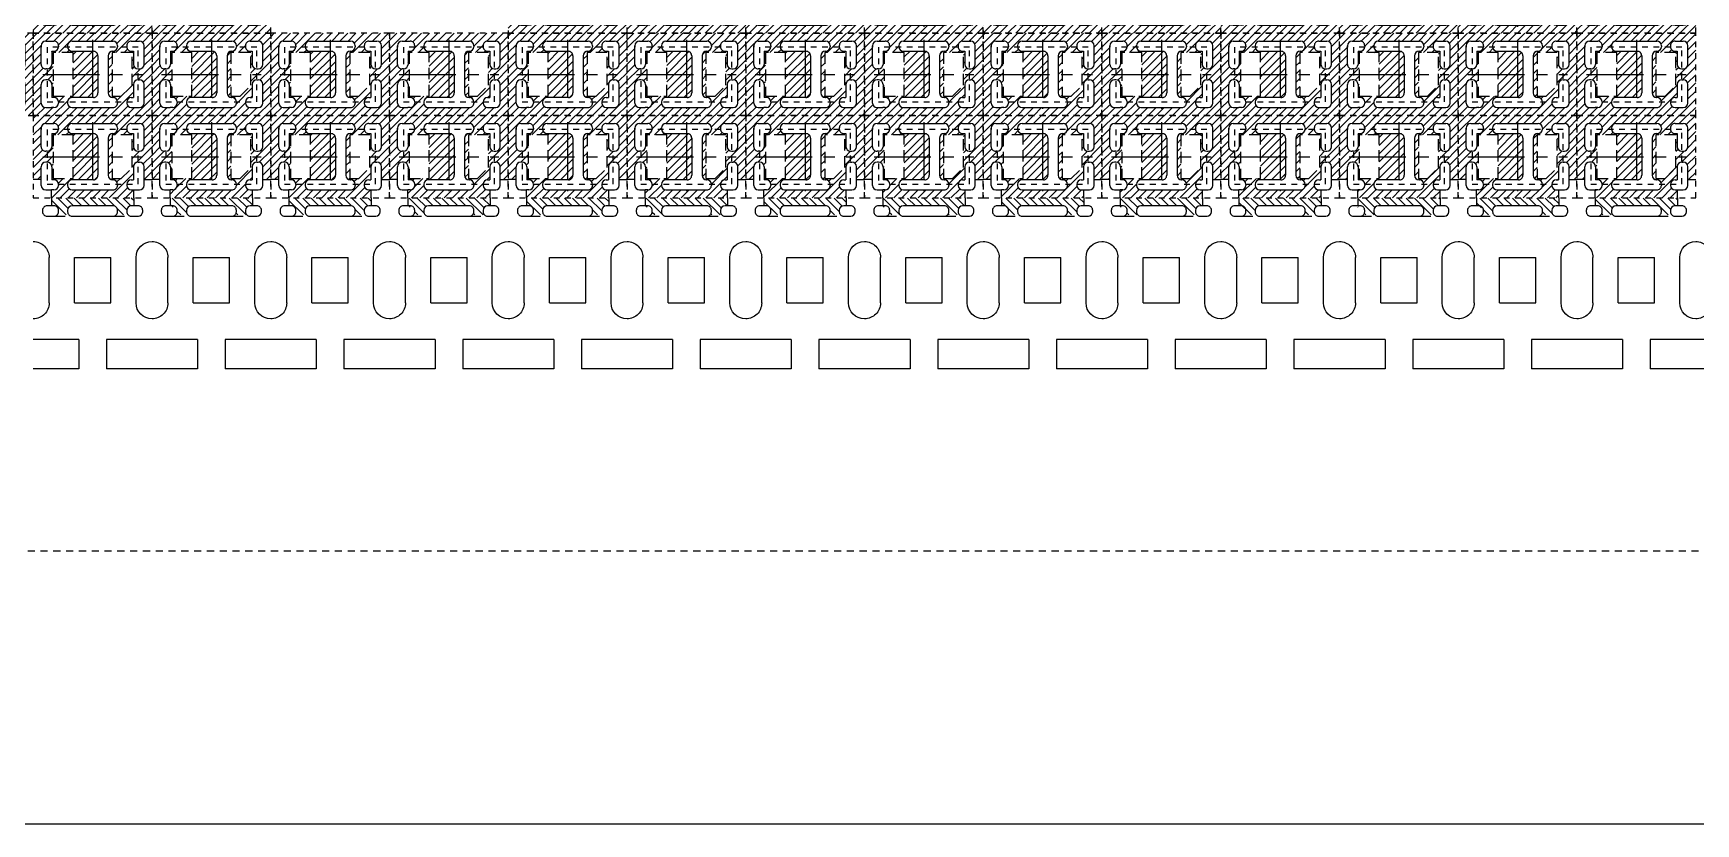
# Model space of a CAD drawing. Extents: x -1061 to -782, y -21 to 162.
# Drawn here: x -1039.32 to -1010.1, y 21.26 to 35.17 of the extents above; entities that cross this region are included whole.
import ezdxf

# ---------------------------------------------------------------- set-up
doc = ezdxf.new("R2010")
doc.units = 0
doc.header["$LTSCALE"] = 0.5
for name, pattern in [('CENTER', [2, 1.25, -0.25, 0.25, -0.25]), ('HIDDEN', [0.375, 0.25, -0.125]), ('HIDDEN2', [0.1875, 0.125, -0.0625])]:
    doc.linetypes.add(name, pattern=pattern)
for name, color, linetype in [('B', 5, 'Continuous'), ('C', 1, 'CENTER'), ('H', 4, 'HIDDEN'), ('hatch', 7, 'CENTER'), ('HATCH O-L', 7, 'HIDDEN2'), ('HITACHI', 40, 'HIDDEN'), ('PACKAGE OL', 51, 'HIDDEN2'), ('圖', 7, 'Continuous')]:
    doc.layers.add(name, color=color, linetype=linetype)

# ---------------------------------------------------------------- blocks, each defined once
blk = doc.blocks.new('DFN1006-2L HOR BAR')
at = {"layer": 'hatch'}
h = blk.add_hatch(dxfattribs=at)
h.set_pattern_fill('ANSI31', color=256, scale=0.02)
h.set_pattern_definition([(44.99999999999999, (24.79119999999995, 6.368386978107423), (-0.0449012806053458, 0.0449012806053458), [])])
edge = h.paths.add_edge_path()
edge.add_line((1.041692857857157, -0.2916175149114224), (0.9131071421427635, -0.2916175149114224))
edge.add_arc((0.8774000000002217, -0.3266175149115043), 0.0499999999998671, -8.62692610943202, 44.427004001011085, ccw=False)
edge.add_arc((0.8774000000500166, -0.3416175148531693), 0.0500000000581802, -90.00000005732119, 8.626926930213813, ccw=False)
edge.add_line((0.8773999999999944, -0.3916175149113314), (0.4274000000000627, -0.3916175149113314))
edge.add_arc((0.4274000000000627, -0.3416175149113769), 0.0499999999999437, 171.3730729462057, 270, ccw=False)
edge.add_arc((0.4274000000753233, -0.3266175147849708), 0.0499999999651701, 135.5729961629981, 188.6269262161415, ccw=False)
edge.add_line((0.3916928578574072, -0.2916175149114224), (0.2631071421427862, -0.2916175149114224))
edge.add_arc((0.2274000000001308, -0.3266175149113906), 0.0499999999999451, -90, 44.42700400082691, ccw=False)
edge.add_line((0.2274000000001308, -0.3766175149113451), (0.2000000000000739, -0.3766175149113451))
edge.add_line((0.2000000000000739, -0.3766175149113451), (0.2000000000000739, -0.4766175149114816))
edge.add_line((0.2000000000000739, -0.4766175149114816), (1.104800000000096, -0.4766175149112542))
edge.add_line((1.104800000000096, -0.4766175149112542), (1.104800000000096, -0.3916175149114451))
edge.add_line((1.104800000000096, -0.3916175149114451), (1.077399999999585, -0.3916175149116725))
edge.add_arc((1.077399999941604, -0.3416175148751108), 0.0500000000365385, 171.3730731050193, 270.0000000664405, ccw=False)
edge.add_arc((1.077399999999812, -0.3266175149113906), 0.0499999999999431, 135.5729959991731, 188.6269261739909, ccw=False)
at = {"layer": 'B'}
for p, q in [((0.4999999999994316, 1.400582485086033), (5.68e-14, 1.400582485086033)), ((0.4999999999994316, 1.076582485088579), (0.4999999999994316, 1.400582485086033)), ((1.304800000000113, 1.400582485086033), (0.8047999999994317, 1.400582485086033)), ((0.8047999999994317, 1.076582485088579), (0.8047999999994317, 1.400582485085919)), ((0.4999999999994316, 1.076582485088579), (5.68e-14, 1.076582485088579)), ((1.304800000000113, 1.076582485088579), (0.8047999999994317, 1.076582485088579)), ((0.1750000000000682, 0.6757824850884618), (0.1750000000000682, 0.1757824850884617)), ((0.4523999999994431, 0.6757824850884618), (0.8523999999994202, 0.6757824850884618)), ((0.4523999999994431, 0.6757824850884618), (0.4523999999994431, 0.1757824850886891)), ((0.8523999999994202, 0.6757824850884618), (0.8523999999994202, 0.1757824850886891)), ((1.129800000000045, 0.6757824850884618), (1.129800000000045, 0.1757824850884617)), ((0.4523999999994431, 0.1757824850886891), (0.8523999999994202, 0.1757824850886891)), ((0.1000000000000227, -0.3266175149112769), (0.1000000000000227, -0.3266175149112769)), ((0.2774000000000569, -0.3266175149112769), (0.2774000000000569, -0.3266175149112769)), ((0.3774000000000797, -0.3266175149112769), (0.3774000000000797, -0.3266175149112769)), ((1.0274, -0.3266175149112769), (1.0274, -0.3266175149112769))]:
    blk.add_line(p, q, dxfattribs=at)
for points in [[(0.1523999999997159, -0.2766175149113224), (0.2274000000001024, -0.2766175149113224, -0.4142135623731575), (0.2774000000000569, -0.3266175149112769), (0.2774000000000854, -0.3416175149113769, -0.4142135623731575), (0.2274000000001024, -0.3916175149113314), (0.152399999999659, -0.3916175149113314, -0.4142135623731575), (0.1023999999996477, -0.3416175149113769), (0.1023999999996761, -0.3266175149112769, -0.4142135623736361)], [(0.8774000000000796, -0.2766175149115497, -0.4142135623730743), (0.9274000000000341, -0.3266175149112769), (0.9274000000000626, -0.3266175149115043), (0.9274000000000341, -0.3416175149113769, -0.4142135623732823), (0.8774000000000228, -0.3916175149113314), (0.4274000000000342, -0.3916175149113314, -0.4142135623730535), (0.3774000000000868, -0.3416175149113769), (0.3774000000001081, -0.3266175149112769, -0.4142135623733032), (0.4274000000000911, -0.2766175149113224)]]:
    blk.add_lwpolyline(points, format="xyb", close=True, dxfattribs=at)
blk.add_lwpolyline([(1.15239999999958, -0.276617514911436, -0.4142135623728828), (1.202399999999585, -0.3266175149115043), (1.202399999999556, -0.3416175149116043, -0.4142135623734697), (1.152399999999545, -0.3916175149115588), (1.077400000000011, -0.3916175149113314, -0.4142135623730951), (1.027400000000085, -0.3416175149113769), (1.027400000000042, -0.3266175149112769, -0.4142135623731784), (1.077400000000011, -0.2766175149113224), (1.154800000000136, -0.2766175149113224)], format="xyb", dxfattribs=at)
for centre, start, end in [((0, 0.6757824850884618), 0, 90.00000000000487), ((1.304800000000113, 0.6757824850884618), 90, 180), ((0, 0.1757824850884617), 269.9999999999951, 0), ((1.304800000000113, 0.1757824850884617), 180, 270)]:
    blk.add_arc(centre, 0.175, start, end, dxfattribs=at)
at = {"layer": 'H'}
for p, q in [((0.2274000000001024, -0.2766175149113224), (0.4274000000000911, -0.2766175149113224)), ((0.8774000000001365, -0.2766175149113224), (1.077400000000011, -0.2766175149113224)), ((1.204800000000091, -0.3266175149115043), (1.204800000000091, -0.3266175149112769)), ((0.2000000000000455, -0.4790175149113339), (0.2000000000000455, -0.3916175149113314)), ((1.104800000000068, -0.4790175149113339), (1.104800000000071, -0.3916175149114451))]:
    blk.add_line(p, q, dxfattribs=at)
blk = doc.blocks.new('DFN1006-2L PACKAGE')
at = {"layer": 'hatch'}
h = blk.add_hatch(dxfattribs=at)
h.set_pattern_fill('ANSI31', color=256, scale=0.02)
h.set_pattern_definition([(45, (528.533487487039, -41.65396087565625), (-0.0449012806053458, 0.0449012806053458), [])])
h.paths.add_polyline_path([(1.204800000000091, 0.1015926348239873), (-0.0999999999999268, 0.1015926348239873), (-0.0999999999999233, -0.8032073651760356), (1.204800000000091, -0.8032073651761493)])
h.paths.add_polyline_path([(0.0374000000000336, -0.4108073651759696), (0.0533999999998969, -0.4108073651759696, -0.4142135623731964), (0.1033999999998763, -0.4608073651759242), (0.1033999999998478, -0.6048073651760433), (0.1274000000001223, -0.6048073651759296, -0.4142135623730006), (0.1774000000001017, -0.6548073651758842), (0.1774000000000804, -0.6658073651761925, -0.4142135623712178), (0.1274000000003106, -0.7158073651760333), (0.0999999999999801, -0.715807365176147), (0.0374000000000194, -0.7158073651760333, -0.4142135623731054), (-0.01259999999996, -0.6658073651760787), (-0.0125999999999458, -0.4608073651759242, -0.4142135623730799)], flags=16)
h.paths.add_polyline_path([(-0.0126000000000026, -0.2408073651761242), (-0.0126000000001518, -0.0358073651760833, -0.4142135623727101), (0.0373999999997636, 0.0141926348238712), (0.127399999999863, 0.0141926348239849, -0.4142135623734649), (0.1773999999999027, -0.0358073651759696), (0.1774000000000306, -0.0468073651761643, -0.4142135623731899), (0.1274000000000548, -0.0968073651761188), (0.1034000000000148, -0.0968073651761188), (0.1033999999998549, -0.2408073651761242, -0.4142135623730013), (0.0533999999998791, -0.2908073651760787), (0.0373999999999732, -0.2908073651760787, -0.4142135623731153)], flags=16)
h.paths.add_polyline_path([(0.1173999999999786, -0.1108073651760151), (0.3374000000000201, -0.1108073651761288), (0.3374000000000166, -0.5908073651760333), (0.1173999999999715, -0.5908073651760333)], flags=16)
h.paths.add_polyline_path([(0.3274000000000683, -0.6048073651758159), (0.5613999999999812, -0.6048073651762707, 0.4142135623736612), (0.6114000000000566, -0.5548073651763162), (0.6114000000000602, -0.1468073651759596, 0.4142135623730975), (0.5614000000000843, -0.0968073651760051), (0.3273999999999937, -0.0968073651761188, -0.4142135623730006), (0.2774000000000178, -0.0468073651761643), (0.2773999999998828, -0.0358073651766517, -0.4142135623765955), (0.3273999999998622, 0.0141926348238712), (0.7773999999998864, 0.0141926348238712, -0.4142135623730951), (0.8273999999998657, -0.0358073651760833), (0.8273999999998657, -0.0468073651759369, -0.4142135623731897), (0.7773999999998864, -0.0968073651758914), (0.7743999999978968, -0.0968073651760051, 0.4142135623619937), (0.7243999999998146, -0.1468073651759596), (0.724399999999978, -0.5548073651762025, 0.4232986853145624), (0.7759006745447401, -0.6048298500004421, -0.4230252556558994), (0.8274000000000576, -0.6548073651765663), (0.8274000000000576, -0.6658073651760787, -0.4142135623729998), (0.7774000000001032, -0.7158073651760333), (0.3274000000000363, -0.7158073651760333, -0.414213562373169), (0.2774000000000392, -0.6658073651760787), (0.2774000000000676, -0.6548073651757705, -0.414213562373143)], flags=16)
h.paths.add_polyline_path([(0.7673999999998494, -0.1108073651761288), (0.9873999999998659, -0.1108073651761288), (0.9873999999998659, -0.4705567370314157), (0.86739999999984, -0.5905567370314202), (0.7673999999998494, -0.5905567370313066)], flags=16)
h.paths.add_polyline_path([(0.9774000000007134, -0.6048073651762707), (1.001399999999936, -0.6048073651766117), (1.001399999999879, -0.4608073651759242, -0.4142135623730951), (1.051399999999858, -0.4108073651759696), (1.067400000000056, -0.4108073651759696, -0.4142135623730951), (1.117400000000035, -0.4608073651759242), (1.117400000000035, -0.6658073651760787, -0.4142135623731004), (1.067400000000056, -0.7158073651760333), (1.004800000000045, -0.715807365176147), (0.9773999999999958, -0.7158073651760333, -0.4142135623730951), (0.9274000000000164, -0.6658073651760787), (0.9274000000000235, -0.6548073651762252, -0.4142135623771627)], flags=16)
h.paths.add_polyline_path([(0.9273999999998316, -0.0468073651760506), (0.9273999999998316, -0.0358073651760833, -0.4142135623733708), (0.9773999999998679, 0.0141926348238712), (1.067399999999913, 0.0141926348237576, -0.4142135623731051), (1.117399999999893, -0.035807365176197), (1.117400000000042, -0.2408073651760105, -0.4142135623753842), (1.067399999999707, -0.2908073651760787), (1.051399999999652, -0.2908073651760787, -0.4142135623709199), (1.001400000000028, -0.2408073651761242), (1.001399999999939, -0.0968073651761188), (0.977399999999566, -0.0968073651760051, -0.4142135623716142)], flags=16)
at = {"layer": 'B'}
for p, q in [((0.0373999999998134, 0.0141926348238712), (0.1273999999998736, 0.0141926348239849)), ((0.3273999999998836, 0.0141926348238712), (0.7773999999998651, 0.0141926348238712)), ((0.9773999999998964, 0.0141926348239849), (1.067399999999956, 0.0141926348238712)), ((-0.0126000000000062, -0.2408073651761242), (-0.012599999999992, -0.0358073651760833)), ((-0.0126000000002407, -0.0358073651768791), (-0.012599999999992, -0.0499999999999545)), ((0.1034000000000148, -0.0968073651761188), (0.1033999999999686, -0.2408073651761242)), ((0.1034000000000184, -0.0968073651761188), (0.1274000000000406, -0.0968073651761188)), ((0.1773999999999063, -0.0358073651759696), (0.1773999999999063, -0.0468073651761643)), ((0.2773999999998864, -0.0358073651760833), (0.27739999999989, -0.0468073651761643)), ((0.3274000000000292, -0.0968073651760051), (0.5614000000000487, -0.0968073651760051)), ((0.6114000000000602, -0.1468073651759596), (0.6114000000000566, -0.5548073651763162)), ((0.724399999999978, -0.1468073651759596), (0.7243999999999744, -0.5548073651762025)), ((0.7743999999998153, -0.0968073651760051), (0.7773999999998651, -0.0968073651760051)), ((0.8273999999998694, -0.0358073651760833), (0.8273999999998694, -0.0468073651759369)), ((0.9273999999998352, -0.0358073651760833), (0.9273999999998387, -0.0468073651760506)), ((0.9773999999998324, -0.0968073651760051), (1.001399999999939, -0.0968073651761188)), ((1.001399999999939, -0.0968073651761188), (1.001399999999986, -0.2408073651761242)), ((1.117400000000039, -0.2408073651761242), (1.117400000000046, -0.035807365176197)), ((0.0533999999998542, -0.2908073651760787), (0.0374000000001047, -0.2908073651760787)), ((0.05240000000002, -0.2908073651760787), (0.0524000000000058, -0.2908073651760787)), ((1.051400000000029, -0.290807365175965), (1.067400000000148, -0.2908073651760787)), ((1.052400000000019, -0.2908073651760787), (1.052400000000034, -0.2908073651760787)), ((-0.0125999999999564, -0.6658073651760787), (-0.0125999999999493, -0.4608073651759242)), ((0.0533999999998756, -0.4108073651759696), (0.037400000000055, -0.4108073651759696)), ((0.05240000000002, -0.4108073651759696), (0.0524000000001195, -0.4108073651759696)), ((0.1033999999998976, -0.4608073651759242), (0.1033999999998478, -0.6048206855994068)), ((1.001399999999936, -0.4608073651759242), (1.001399999999936, -0.6048073651766117)), ((1.05139999999988, -0.4108073651759696), (1.067400000000034, -0.4108073651759696)), ((1.052400000000019, -0.4108073651759696), (1.05239999999992, -0.4108073651759696)), ((1.117400000000039, -0.6658073651760787), (1.117400000000039, -0.4608073651759242)), ((0.0374000000000407, -0.715807365176147), (0.0999999999999801, -0.715807365176147)), ((0.1274000000001507, -0.7158073651760333), (0.0999999999999801, -0.715807365176147)), ((0.1274000000001259, -0.6048073651760433), (0.1033999999998478, -0.6048073651760433)), ((0.1774000000000733, -0.6548073651758842), (0.1774000000000768, -0.6658073651760787)), ((0.2774000000000427, -0.6548073651757705), (0.2774000000000427, -0.6658073651760787)), ((0.5614000000000346, -0.6048073651762707), (0.3274000000000932, -0.604807365176157)), ((0.3274000000000399, -0.715807365176147), (0.7774000000000499, -0.715807365176147)), ((0.7743999999999573, -0.604807365176157), (0.7774000000001138, -0.6048073651766117)), ((0.8274000000000576, -0.6548073651765663), (0.827400000000054, -0.6658073651760787)), ((0.9274000000000199, -0.6548073651762252), (0.9274000000000199, -0.6658073651760787)), ((0.9774000000000455, -0.6048073651762707), (1.001399999999936, -0.6048073651766117)), ((0.9774000000000171, -0.715807365176147), (1.004800000000045, -0.715807365176147)), ((1.004800000000045, -0.715807365176147), (1.067400000000034, -0.715807365176147))]:
    blk.add_line(p, q, dxfattribs=at)
for centre, radius, start, end in [((0.0373999999998489, -0.0358073651760833), 0.05, 90.00000000003662, 180), ((0.127399999999902, -0.0358073651759696), 0.05, 0, 90.00000000003662), ((0.3273999999998836, -0.0358073651760833), 0.05, 90, 180), ((0.7773999999998651, -0.0358073651760833), 0.05, 0, 90), ((0.9773999999998324, -0.0358073651760833), 0.05, 89.99999999992671, 180.000000000013), ((1.067399999999892, -0.035807365176197), 0.05, 0, 89.99999999992671), ((0.1274000000000299, -0.0468073651761643), 0.05, 270.0000000000236, 0), ((0.3274000000000186, -0.0468073651761643), 0.05, 180, 269.9999999999764), ((0.5614000000000594, -0.1468073651759596), 0.05, 0, 90.00000000001282), ((0.7743999999998153, -0.1468073651759596), 0.05, 90, 180), ((0.7773999999998651, -0.0468073651759369), 0.05, 270, 0), ((0.9773999999998324, -0.0468073651760506), 0.05, 179.999999999987, 270.0000000000733), ((0.0373999999999981, -0.2408073651761242), 0.05, 180, 270.0000000001241), ((0.0533999999998542, -0.2408073651761242), 0.05, 270, 0), ((1.051400000000029, -0.2408073651761242), 0.05, 180, 270), ((1.067400000000041, -0.2408073651761242), 0.05, 270.0000000001241, 0), ((0.037400000000055, -0.4608073651759242), 0.05, 90, 180), ((0.0533999999998756, -0.4608073651759242), 0.05, 0, 89.99999999986973), ((1.05139999999988, -0.4608073651759242), 0.05, 90.00000000013027, 180), ((1.067400000000034, -0.4608073651759242), 0.05, 0, 90), ((0.0374000000000407, -0.6658073651760787), 0.05, 180, 270), ((0.127400000000101, -0.6548073651758842), 0.05, 0, 90), ((0.1274000000000797, -0.6658073651760787), 0.05, 270.0000000000843, 0), ((0.3274000000000683, -0.6548073651757705), 0.05, 90, 180), ((0.3274000000000399, -0.6658073651760787), 0.05, 180.000000000013, 270), ((0.5614000000000559, -0.5548073651763162), 0.05, 269.9999999999743, 0), ((0.7743999999999787, -0.5548073651762025), 0.0500000000000002, 180, 270), ((0.777400000000057, -0.6548073651765663), 0.05, 0, 90), ((0.777400000000057, -0.6658073651760787), 0.0500000000000001, 270, 5.21102e-11), ((0.9774000000000242, -0.6548073651762252), 0.05, 90, 180), ((0.9774000000000171, -0.6658073651760787), 0.05, 180, 270), ((1.067400000000034, -0.6658073651760787), 0.05, 270, 0)]:
    blk.add_arc(centre, radius, start, end, dxfattribs=at)
at = {"layer": 'C'}
for p, q in [((0.5524000000000058, 0.0293756090527495), (0.5524000000000058, -0.7309903394049116)), ((0.0047521277811455, -0.3508073651761379), (1.100047872218866, -0.3508073651761379))]:
    blk.add_line(p, q, dxfattribs=at)
at = {"layer": 'H'}
for points in [[(0.3374000000000166, -0.5908073651760333), (0.3374000000000201, -0.1108073651761288), (0.1173999999999786, -0.1108073651760151), (0.1173999999999715, -0.5908073651760333)], [(0.86739999999984, -0.5905567370314202), (0.9873999999998659, -0.4705567370314157), (0.9873999999998659, -0.1108073651761288), (0.7673999999998494, -0.1108073651761288), (0.7673999999998494, -0.5905567370313066)]]:
    blk.add_lwpolyline(points, close=True, dxfattribs=at)
at = {"layer": 'HATCH O-L'}
blk.add_lwpolyline([(-0.0999999999999268, 0.101592634824101), (-0.0999999999999233, -0.8032073651760356), (1.204800000000091, -0.8032073651761493), (1.204800000000091, 0.1015926348239873), (-0.0999999999999233, 0.1015926348239873)], dxfattribs=at)
at = {"layer": 'PACKAGE OL'}
blk.add_lwpolyline([(1.052400000000048, -0.6508073651760924), (1.052400000000005, -0.0508073651760697), (0.0524000000000484, -0.0508073651760697), (0.0524000000000484, -0.6508073651760924)], close=True, dxfattribs=at)
blk = doc.blocks.new('2 LOWER CROSS REF')
at = {"layer": 'hatch'}
h = blk.add_hatch(dxfattribs=at)
h.set_pattern_fill('ANSI31', color=256, scale=0.02)
h.set_pattern_definition([(45, (579.9705303876184, -37.98786412114714), (-0.0449012806053458, 0.0449012806053458), [])])
h.paths.add_polyline_path([(0.5650000000000582, -0.1099999999997863), (0.5650000000000582, -0.3149999999999409, -0.4142135623731002), (0.5150000000000823, -0.3649999999998954), (0.4524000000000683, -0.3650000000000091), (0.4250000000000185, -0.3649999999998954, -0.4142135623730951), (0.3750000000000391, -0.3149999999999409), (0.3750000000000462, -0.3040000000000873, -0.4142135623771627), (0.4250000000007362, -0.2540000000001328), (0.448999999999959, -0.2540000000004738), (0.4489999999999022, -0.1099999999997863, -0.4142135623730951), (0.4989999999998816, -0.0599999999998318), (0.5150000000000788, -0.0599999999998318, -0.4142135623730956)], flags=16)
h.paths.add_polyline_path([(0.5149999999997306, 0.0600000000000591), (0.4989999999996755, 0.0600000000000591, -0.4142135623709199), (0.4490000000000514, 0.1100000000000136), (0.4489999999999626, 0.2540000000000191), (0.4249999999995886, 0.2540000000001328, -0.4142135623716133), (0.3749999999998543, 0.3040000000000873), (0.3749999999998543, 0.3150000000000546, -0.4142135623733707), (0.4249999999998906, 0.3650000000000091), (0.5149999999999367, 0.3649999999998954, -0.4142135623731052), (0.5649999999999161, 0.3149999999999409), (0.5650000000000653, 0.1100000000001273, -0.4142135623753843)], flags=16)
h.paths.add_polyline_path([(0.4349999999998886, -0.1197493718552778), (0.3149999999998627, -0.2397493718552823), (0.214999999999872, -0.2397493718551686), (0.214999999999872, 0.2400000000000091), (0.4349999999998886, 0.2400000000000091)], flags=16)
h.paths.add_polyline_path([(0.2750000000000803, -0.3040000000004284), (0.2750000000000803, -0.3149999999999409, -0.4142135623729987), (0.2250000000001258, -0.3649999999998954), (-0.224999999999941, -0.3649999999998954, -0.414213562373169), (-0.2749999999999382, -0.3149999999999409), (-0.2749999999999098, -0.3039999999996326, -0.414213562373143), (-0.224999999999909, -0.253999999999678), (0.0090000000000039, -0.2540000000001328, 0.4142135623736612), (0.0590000000000792, -0.2040000000001783), (0.0590000000000828, 0.2040000000001783, 0.4142135623730975), (0.0090000000001069, 0.2540000000001328), (-0.2249999999999837, 0.2540000000000191, -0.4142135623730013), (-0.2749999999999595, 0.3039999999999736), (-0.2750000000000945, 0.3149999999994861, -0.4142135623765925), (-0.2250000000001151, 0.3650000000000091), (0.224999999999909, 0.3650000000000091, -0.4142135623730951), (0.2749999999998884, 0.3150000000000546), (0.2749999999998884, 0.304000000000201, -0.4142135623731897), (0.224999999999909, 0.2540000000002465), (0.2219999999979194, 0.2540000000001328, 0.4142135623619933), (0.1719999999998372, 0.2040000000001783), (0.1720000000000006, -0.2040000000000646, 0.4232986853145628), (0.2235006745447627, -0.2540224848243042, -0.4230252556558996)], flags=16)
h.paths.add_polyline_path([(-0.2149999999999608, -0.2399999999998954), (-0.4350000000000059, -0.2399999999998954), (-0.4349999999999988, 0.2400000000001228), (-0.2149999999999572, 0.2400000000000091)], flags=16)
h.paths.add_polyline_path([(-0.3749999999998756, -0.3039999999997462), (-0.374999999999897, -0.3150000000000546, -0.4142135623712179), (-0.4249999999996668, -0.3649999999998954), (-0.4523999999999973, -0.3650000000000091), (-0.514999999999958, -0.3649999999998954, -0.4142135623731053), (-0.5649999999999374, -0.3149999999999409), (-0.5649999999999232, -0.1099999999997863, -0.41421356237308), (-0.5149999999999438, -0.0599999999998318), (-0.4990000000000805, -0.0599999999998318, -0.4142135623731962), (-0.4490000000001011, -0.1099999999997863), (-0.4490000000001296, -0.2539999999999054), (-0.4249999999998551, -0.2539999999997917, -0.414213562372999)], flags=16)
h.paths.add_polyline_path([(-0.4249999999999226, 0.2540000000000191), (-0.4489999999999626, 0.2540000000000191), (-0.4490000000001225, 0.1100000000000136, -0.4142135623730016), (-0.4990000000001018, 0.0600000000000591), (-0.5150000000000042, 0.0600000000000591, -0.4142135623731153), (-0.56499999999998, 0.1100000000000136), (-0.5650000000001292, 0.3150000000000546, -0.4142135623727103), (-0.5150000000002138, 0.3650000000000091), (-0.4250000000001144, 0.3650000000001228, -0.4142135623734645), (-0.3750000000000746, 0.3150000000001683), (-0.3749999999999467, 0.3039999999999736, -0.4142135623731888)], flags=16)
h.paths.add_polyline_path([(-0.6523999999999042, 0.4524000000001252), (-0.6523999999999007, -0.2508101497348889), (-0.5649999999999303, -0.2508101497348889), (-0.5649999999999374, -0.3149999999999409, 0.4142135623731063), (-0.514999999999958, -0.3649999999998954), (-0.4523999999999973, -0.3650000000000091), (-0.4523999999999973, -0.4523999999998978), (0.4524000000000399, -0.4524000000000115), (0.4524000000000612, -0.3650000000000091), (0.5150000000000788, -0.3649999999998954, 0.4142135623730952), (0.5650000000000582, -0.3149999999999409), (0.5650000000000582, -0.2508101497348889), (0.6524000000001138, -0.2508101497348889), (0.6524000000001138, 0.4524000000001252)])
at = {"layer": 'B'}
for p, q in [((-0.5649999999999836, 0.1100000000000136), (-0.5649999999999693, 0.3150000000000546)), ((-0.565000000000218, 0.3149999999992588), (-0.5649999999999693, 0.3008073651761833)), ((-0.515000000000164, 0.3650000000000091), (-0.4250000000001038, 0.3650000000001228)), ((-0.4489999999999626, 0.2540000000000191), (-0.4490000000000088, 0.1100000000000136)), ((-0.448999999999959, 0.2540000000000191), (-0.4249999999999368, 0.2540000000000191)), ((-0.375000000000071, 0.3150000000001683), (-0.375000000000071, 0.3039999999999736)), ((-0.2750000000000909, 0.3150000000000546), (-0.2750000000000874, 0.3039999999999736)), ((-0.2250000000000938, 0.3650000000000091), (0.2249999999998877, 0.3650000000000091)), ((-0.2249999999999481, 0.2540000000001328), (0.0090000000000714, 0.2540000000001328)), ((0.0590000000000828, 0.2040000000001783), (0.0590000000000792, -0.2040000000001783)), ((0.1720000000000006, 0.2040000000001783), (0.171999999999997, -0.2040000000000646)), ((0.2219999999998379, 0.2540000000001328), (0.2249999999998877, 0.2540000000001328)), ((0.274999999999892, 0.3150000000000546), (0.274999999999892, 0.304000000000201)), ((0.3749999999998579, 0.3150000000000546), (0.3749999999998614, 0.3040000000000873)), ((0.424999999999919, 0.3650000000001228), (0.5149999999999793, 0.3650000000000091)), ((0.4249999999998551, 0.2540000000001328), (0.4489999999999626, 0.2540000000000191)), ((0.4489999999999626, 0.2540000000000191), (0.4490000000000088, 0.1100000000000136)), ((0.5650000000000617, 0.1100000000000136), (0.5650000000000688, 0.3149999999999409)), ((-0.4990000000001232, 0.0600000000000591), (-0.5149999999998727, 0.0600000000000591)), ((-0.4999999999999574, 0.0600000000000591), (-0.4999999999999716, 0.0600000000000591)), ((0.4990000000000521, 0.0600000000001728), (0.5150000000001711, 0.0600000000000591)), ((0.5000000000000427, 0.0600000000000591), (0.500000000000057, 0.0600000000000591)), ((-0.5649999999999338, -0.3149999999999409), (-0.5649999999999267, -0.1099999999997863)), ((-0.4990000000001018, -0.0599999999998318), (-0.5149999999999224, -0.0599999999998318)), ((-0.4999999999999574, -0.0599999999998318), (-0.4999999999998579, -0.0599999999998318)), ((-0.4490000000000798, -0.1099999999997863), (-0.4490000000001296, -0.2540133204232688)), ((0.448999999999959, -0.1099999999997863), (0.448999999999959, -0.2540000000004738)), ((0.4989999999999029, -0.0599999999998318), (0.5150000000000575, -0.0599999999998318)), ((0.5000000000000427, -0.0599999999998318), (0.4999999999999432, -0.0599999999998318)), ((0.5650000000000617, -0.3149999999999409), (0.5650000000000617, -0.1099999999997863)), ((-0.5149999999999367, -0.3650000000000091), (-0.4523999999999973, -0.3650000000000091)), ((-0.4249999999998267, -0.3649999999998954), (-0.4523999999999973, -0.3650000000000091)), ((-0.4249999999998515, -0.2539999999999054), (-0.4490000000001296, -0.2539999999999054)), ((-0.3749999999999041, -0.3039999999997462), (-0.3749999999999005, -0.3149999999999409)), ((-0.2749999999999346, -0.3039999999996326), (-0.2749999999999346, -0.3149999999999409)), ((0.0090000000000572, -0.2540000000001328), (-0.2249999999998842, -0.2540000000000191)), ((-0.2249999999999375, -0.3650000000000091), (0.2250000000000725, -0.3650000000000091)), ((0.22199999999998, -0.2540000000000191), (0.2250000000001364, -0.2540000000004738)), ((0.2750000000000803, -0.3040000000004284), (0.2750000000000767, -0.3149999999999409)), ((0.3750000000000426, -0.3040000000000873), (0.3750000000000426, -0.3149999999999409)), ((0.4250000000000683, -0.2540000000001328), (0.448999999999959, -0.2540000000004738)), ((0.4250000000000398, -0.3650000000000091), (0.4524000000000683, -0.3650000000000091)), ((0.4524000000000683, -0.3650000000000091), (0.5150000000000575, -0.3650000000000091))]:
    blk.add_line(p, q, dxfattribs=at)
for centre, radius, start, end in [((-0.5150000000001285, 0.3150000000000546), 0.05, 90.00000000003662, 180), ((-0.4250000000000754, 0.3150000000001683), 0.05, 0, 90.00000000003662), ((-0.4249999999999475, 0.3039999999999736), 0.05, 270.0000000000236, 0), ((-0.2250000000000938, 0.3150000000000546), 0.05, 90, 180), ((-0.2249999999999588, 0.3039999999999736), 0.05, 180, 269.9999999999764), ((0.0090000000000821, 0.2040000000001783), 0.05, 0, 90.00000000001282), ((0.2219999999998379, 0.2040000000001783), 0.05, 90, 180), ((0.2249999999998877, 0.3150000000000546), 0.05, 0, 90), ((0.2249999999998877, 0.304000000000201), 0.05, 270, 0), ((0.4249999999998551, 0.3150000000000546), 0.05, 89.99999999992671, 180.000000000013), ((0.4249999999998551, 0.3040000000000873), 0.05, 179.999999999987, 270.0000000000733), ((0.5149999999999153, 0.3149999999999409), 0.05, 0, 89.99999999992671), ((-0.5149999999999793, 0.1100000000000136), 0.05, 180, 270.0000000001241), ((-0.4990000000001232, 0.1100000000000136), 0.05, 270, 0), ((0.4990000000000521, 0.1100000000000136), 0.05, 180, 270), ((0.5150000000000646, 0.1100000000000136), 0.05, 270.0000000001241, 0), ((-0.5149999999999224, -0.1099999999997863), 0.05, 90, 180), ((-0.4990000000001018, -0.1099999999997863), 0.05, 0, 89.99999999986973), ((0.4989999999999029, -0.1099999999997863), 0.05, 90.00000000013027, 180), ((0.5150000000000575, -0.1099999999997863), 0.05, 0, 90), ((-0.5149999999999367, -0.3149999999999409), 0.05, 180, 270), ((-0.4249999999998764, -0.3039999999997462), 0.05, 0, 90), ((-0.4249999999998977, -0.3149999999999409), 0.05, 270.0000000000843, 0), ((-0.224999999999909, -0.3039999999996326), 0.05, 90, 180), ((-0.2249999999999375, -0.3149999999999409), 0.05, 180.000000000013, 270), ((0.0090000000000785, -0.2040000000001783), 0.05, 269.9999999999743, 0), ((0.2220000000000013, -0.2040000000000646), 0.0500000000000002, 180, 270), ((0.2250000000000796, -0.3040000000004284), 0.05, 0, 90), ((0.2250000000000796, -0.3149999999999409), 0.0500000000000001, 270, 5.21102e-11), ((0.4250000000000469, -0.3040000000000873), 0.05, 90, 180), ((0.4250000000000398, -0.3149999999999409), 0.05, 180, 270), ((0.5150000000000575, -0.3149999999999409), 0.05, 270, 0)]:
    blk.add_arc(centre, radius, start, end, dxfattribs=at)
at = {"layer": 'C'}
for p, q in [((2.84e-14, 0.3801829742288873), (2.84e-14, -0.3801829742287737)), ((-0.5476478722188319, 0), (0.5476478722188887, 0))]:
    blk.add_line(p, q, dxfattribs=at)
at = {"layer": 'H', "color": 6}
for p, q in [((-0.5649999999999338, -0.2508101497348889), (-0.6523999999999007, -0.2508101497348889)), ((-0.4523999999999973, -0.4523999999998978), (-0.4523999999999973, -0.3650000000000091)), ((0.4524000000000399, -0.4523999999998978), (0.4524000000000612, -0.3650000000000091)), ((0.5650000000000617, -0.2508101497348889), (0.6524000000000996, -0.2508101497348889))]:
    blk.add_line(p, q, dxfattribs=at)
at = {"layer": 'H'}
for points in [[(-0.2149999999999608, -0.2399999999998954), (-0.2149999999999572, 0.2400000000000091), (-0.4349999999999988, 0.2400000000001228), (-0.4350000000000059, -0.2399999999998954)], [(0.3149999999998627, -0.2397493718552823), (0.4349999999998886, -0.1197493718552778), (0.4349999999998886, 0.2400000000000091), (0.214999999999872, 0.2400000000000091), (0.214999999999872, -0.2397493718551686)]]:
    blk.add_lwpolyline(points, close=True, dxfattribs=at)
at = {"layer": 'HATCH O-L'}
blk.add_lwpolyline([(-0.6523999999999042, 0.4524000000002389), (-0.6523999999999007, -0.4523999999998978), (0.6524000000001138, -0.4524000000000115), (0.6524000000001138, 0.4524000000001252), (-0.6523999999999007, 0.4524000000001252)], dxfattribs=at)
at = {"layer": 'PACKAGE OL'}
blk.add_lwpolyline([(0.500000000000071, -0.2999999999999545), (0.5000000000000285, 0.3000000000000682), (-0.499999999999929, 0.3000000000000682), (-0.499999999999929, -0.2999999999999545)], close=True, dxfattribs=at)
blk = doc.blocks.new('UPPER LEFT CROSS')
at = {"layer": 'hatch'}
h = blk.add_hatch(dxfattribs=at)
h.set_pattern_fill('ANSI31', color=256, scale=0.02)
h.set_pattern_definition([(45, (581.5362699935833, -40.20884255164969), (-0.0449012806053458, 0.0449012806053458), [])])
h.paths.add_polyline_path([(-0.4523999999999866, 0.4524000000001252), (-0.4523999999999831, 0.3650000000001228), (-0.4250000000001144, 0.3650000000001228, -0.414213562373465), (-0.3750000000000746, 0.3150000000001683), (-0.3749999999999467, 0.3039999999999736, -0.4142135623731895), (-0.4249999999999226, 0.2540000000000191), (-0.4489999999999626, 0.2540000000000191), (-0.4490000000001225, 0.1100000000000136, -0.4142135623730013), (-0.4990000000001018, 0.0600000000000591), (-0.5150000000000042, 0.0600000000000591, -0.4142135623731152), (-0.56499999999998, 0.1100000000000136), (-0.5649999999999729, 0.2508073651761151), (-0.6523999999999042, 0.2508073651760014), (-0.6523999999999007, -0.4523999999998978), (0.6524000000001138, -0.4524000000000115), (0.6524000000001138, 0.4524000000001252)])
h.paths.add_polyline_path([(-0.2250000000001151, 0.3650000000000091), (0.224999999999909, 0.3650000000000091, -0.4142135623730951), (0.2749999999998884, 0.3150000000000546), (0.2749999999998884, 0.304000000000201, -0.4142135623731897), (0.224999999999909, 0.2540000000002465), (0.2219999999979194, 0.2540000000001328, 0.4142135623619937), (0.1719999999998372, 0.2040000000001783), (0.1720000000000006, -0.2040000000000646, 0.4232986853145622), (0.2235006745447627, -0.2540224848243042, -0.4230252556558992), (0.2750000000000803, -0.3040000000004284), (0.2750000000000803, -0.3149999999999409, -0.4142135623730006), (0.2250000000001258, -0.3649999999998954), (-0.224999999999941, -0.3649999999998954, -0.414213562373169), (-0.2749999999999382, -0.3149999999999409), (-0.2749999999999098, -0.3039999999996326, -0.4142135623731432), (-0.224999999999909, -0.253999999999678), (0.0090000000000039, -0.2540000000001328, 0.4142135623736611), (0.0590000000000792, -0.2040000000001783), (0.0590000000000828, 0.2040000000001783, 0.4142135623730974), (0.0090000000001069, 0.2540000000001328), (-0.2249999999999837, 0.2540000000000191, -0.4142135623730005), (-0.2749999999999595, 0.3039999999999736), (-0.2750000000000945, 0.3149999999994861, -0.4142135623765952)], flags=16)
h.paths.add_polyline_path([(-0.2149999999999572, 0.2400000000000091), (-0.2149999999999608, -0.2399999999998954), (-0.4350000000000059, -0.2399999999998954), (-0.4349999999999988, 0.2400000000001228)], flags=16)
h.paths.add_polyline_path([(-0.4490000000001011, -0.1099999999997863), (-0.4490000000001296, -0.2539999999999054), (-0.4249999999998551, -0.2539999999997917, -0.4142135623730021), (-0.3749999999998756, -0.3039999999997462), (-0.374999999999897, -0.3150000000000546, -0.4142135623712177), (-0.4249999999996668, -0.3649999999998954), (-0.4523999999999973, -0.3650000000000091), (-0.514999999999958, -0.3649999999998954, -0.4142135623731056), (-0.5649999999999374, -0.3149999999999409), (-0.5649999999999232, -0.1099999999997863, -0.4142135623730802), (-0.5149999999999438, -0.0599999999998318), (-0.4990000000000805, -0.0599999999998318, -0.4142135623731966)], flags=16)
h.paths.add_polyline_path([(0.214999999999872, 0.2400000000000091), (0.4349999999998886, 0.2400000000000091), (0.4349999999998886, -0.1197493718552778), (0.3149999999998627, -0.2397493718552823), (0.214999999999872, -0.2397493718551686)], flags=16)
h.paths.add_polyline_path([(0.4249999999998906, 0.3650000000000091), (0.5149999999999367, 0.3649999999998954, -0.4142135623731052), (0.5649999999999161, 0.3149999999999409), (0.5650000000000653, 0.1100000000001273, -0.4142135623753842), (0.5149999999997306, 0.0600000000000591), (0.4989999999996755, 0.0600000000000591, -0.4142135623709201), (0.4490000000000514, 0.1100000000000136), (0.4489999999999626, 0.2540000000000191), (0.4249999999995886, 0.2540000000001328, -0.4142135623716128), (0.3749999999998543, 0.3040000000000873), (0.3749999999998543, 0.3150000000000546, -0.4142135623733707)], flags=16)
h.paths.add_polyline_path([(0.4989999999998816, -0.0599999999998318), (0.5150000000000788, -0.0599999999998318, -0.4142135623730951), (0.5650000000000582, -0.1099999999997863), (0.5650000000000582, -0.3149999999999409, -0.4142135623731004), (0.5150000000000788, -0.3649999999998954), (0.4524000000000683, -0.3650000000000091), (0.4250000000000185, -0.3649999999998954, -0.4142135623730951), (0.3750000000000391, -0.3149999999999409), (0.3750000000000462, -0.3040000000000873, -0.4142135623771631), (0.4250000000007362, -0.2540000000001328), (0.448999999999959, -0.2540000000004738), (0.4489999999999022, -0.1099999999997863, -0.4142135623730951)], flags=16)
at = {"layer": 'B'}
for p, q in [((-0.5649999999999836, 0.1100000000000136), (-0.5649999999999693, 0.3150000000000546)), ((-0.565000000000218, 0.3149999999992588), (-0.5649999999999693, 0.3008073651761833)), ((-0.515000000000164, 0.3650000000000091), (-0.4250000000001038, 0.3650000000001228)), ((-0.4489999999999626, 0.2540000000000191), (-0.4490000000000088, 0.1100000000000136)), ((-0.448999999999959, 0.2540000000000191), (-0.4249999999999368, 0.2540000000000191)), ((-0.375000000000071, 0.3150000000001683), (-0.375000000000071, 0.3039999999999736)), ((-0.2750000000000909, 0.3150000000000546), (-0.2750000000000874, 0.3039999999999736)), ((-0.2250000000000938, 0.3650000000000091), (0.2249999999998877, 0.3650000000000091)), ((-0.2249999999999481, 0.2540000000001328), (0.0090000000000714, 0.2540000000001328)), ((0.0590000000000828, 0.2040000000001783), (0.0590000000000792, -0.2040000000001783)), ((0.1720000000000006, 0.2040000000001783), (0.171999999999997, -0.2040000000000646)), ((0.2219999999998379, 0.2540000000001328), (0.2249999999998877, 0.2540000000001328)), ((0.274999999999892, 0.3150000000000546), (0.274999999999892, 0.304000000000201)), ((0.3749999999998579, 0.3150000000000546), (0.3749999999998614, 0.3040000000000873)), ((0.424999999999919, 0.3650000000001228), (0.5149999999999793, 0.3650000000000091)), ((0.4249999999998551, 0.2540000000001328), (0.4489999999999626, 0.2540000000000191)), ((0.4489999999999626, 0.2540000000000191), (0.4490000000000088, 0.1100000000000136)), ((0.5650000000000617, 0.1100000000000136), (0.5650000000000688, 0.3149999999999409)), ((-0.4990000000001232, 0.0600000000000591), (-0.5149999999998727, 0.0600000000000591)), ((-0.4999999999999574, 0.0600000000000591), (-0.4999999999999716, 0.0600000000000591)), ((0.4990000000000521, 0.0600000000001728), (0.5150000000001711, 0.0600000000000591)), ((0.5000000000000427, 0.0600000000000591), (0.500000000000057, 0.0600000000000591)), ((-0.5649999999999338, -0.3149999999999409), (-0.5649999999999267, -0.1099999999997863)), ((-0.4990000000001018, -0.0599999999998318), (-0.5149999999999224, -0.0599999999998318)), ((-0.4999999999999574, -0.0599999999998318), (-0.4999999999998579, -0.0599999999998318)), ((-0.4490000000000798, -0.1099999999997863), (-0.4490000000001296, -0.2540133204232688)), ((0.448999999999959, -0.1099999999997863), (0.448999999999959, -0.2540000000004738)), ((0.4989999999999029, -0.0599999999998318), (0.5150000000000575, -0.0599999999998318)), ((0.5000000000000427, -0.0599999999998318), (0.4999999999999432, -0.0599999999998318)), ((0.5650000000000617, -0.3149999999999409), (0.5650000000000617, -0.1099999999997863)), ((-0.5149999999999367, -0.3650000000000091), (-0.4523999999999973, -0.3650000000000091)), ((-0.4249999999998267, -0.3649999999998954), (-0.4523999999999973, -0.3650000000000091)), ((-0.4249999999998515, -0.2539999999999054), (-0.4490000000001296, -0.2539999999999054)), ((-0.3749999999999041, -0.3039999999997462), (-0.3749999999999005, -0.3149999999999409)), ((-0.2749999999999346, -0.3039999999996326), (-0.2749999999999346, -0.3149999999999409)), ((0.0090000000000572, -0.2540000000001328), (-0.2249999999998842, -0.2540000000000191)), ((-0.2249999999999375, -0.3650000000000091), (0.2250000000000725, -0.3650000000000091)), ((0.22199999999998, -0.2540000000000191), (0.2250000000001364, -0.2540000000004738)), ((0.2750000000000803, -0.3040000000004284), (0.2750000000000767, -0.3149999999999409)), ((0.3750000000000426, -0.3040000000000873), (0.3750000000000426, -0.3149999999999409)), ((0.4250000000000683, -0.2540000000001328), (0.448999999999959, -0.2540000000004738)), ((0.4250000000000398, -0.3650000000000091), (0.4524000000000683, -0.3650000000000091)), ((0.4524000000000683, -0.3650000000000091), (0.5150000000000575, -0.3650000000000091))]:
    blk.add_line(p, q, dxfattribs=at)
for centre, radius, start, end in [((-0.5150000000001285, 0.3150000000000546), 0.05, 90.00000000003662, 180), ((-0.4250000000000754, 0.3150000000001683), 0.05, 0, 90.00000000003662), ((-0.4249999999999475, 0.3039999999999736), 0.05, 270.0000000000236, 0), ((-0.2250000000000938, 0.3150000000000546), 0.05, 90, 180), ((-0.2249999999999588, 0.3039999999999736), 0.05, 180, 269.9999999999764), ((0.0090000000000821, 0.2040000000001783), 0.05, 0, 90.00000000001282), ((0.2219999999998379, 0.2040000000001783), 0.05, 90, 180), ((0.2249999999998877, 0.3150000000000546), 0.05, 0, 90), ((0.2249999999998877, 0.304000000000201), 0.05, 270, 0), ((0.4249999999998551, 0.3150000000000546), 0.05, 89.99999999992671, 180.000000000013), ((0.4249999999998551, 0.3040000000000873), 0.05, 179.999999999987, 270.0000000000733), ((0.5149999999999153, 0.3149999999999409), 0.05, 0, 89.99999999992671), ((-0.5149999999999793, 0.1100000000000136), 0.05, 180, 270.0000000001241), ((-0.4990000000001232, 0.1100000000000136), 0.05, 270, 0), ((0.4990000000000521, 0.1100000000000136), 0.05, 180, 270), ((0.5150000000000646, 0.1100000000000136), 0.05, 270.0000000001241, 0), ((-0.5149999999999224, -0.1099999999997863), 0.05, 90, 180), ((-0.4990000000001018, -0.1099999999997863), 0.05, 0, 89.99999999986973), ((0.4989999999999029, -0.1099999999997863), 0.05, 90.00000000013027, 180), ((0.5150000000000575, -0.1099999999997863), 0.05, 0, 90), ((-0.5149999999999367, -0.3149999999999409), 0.05, 180, 270), ((-0.4249999999998764, -0.3039999999997462), 0.05, 0, 90), ((-0.4249999999998977, -0.3149999999999409), 0.05, 270.0000000000843, 0), ((-0.224999999999909, -0.3039999999996326), 0.05, 90, 180), ((-0.2249999999999375, -0.3149999999999409), 0.05, 180.000000000013, 270), ((0.0090000000000785, -0.2040000000001783), 0.05, 269.9999999999743, 0), ((0.2220000000000013, -0.2040000000000646), 0.0500000000000002, 180, 270), ((0.2250000000000796, -0.3040000000004284), 0.05, 0, 90), ((0.2250000000000796, -0.3149999999999409), 0.0500000000000001, 270, 5.21102e-11), ((0.4250000000000469, -0.3040000000000873), 0.05, 90, 180), ((0.4250000000000398, -0.3149999999999409), 0.05, 180, 270), ((0.5150000000000575, -0.3149999999999409), 0.05, 270, 0)]:
    blk.add_arc(centre, radius, start, end, dxfattribs=at)
at = {"layer": 'C'}
for p, q in [((2.84e-14, 0.3801829742288873), (2.84e-14, -0.3801829742287737)), ((-0.5476478722188319, 0), (0.5476478722188887, 0))]:
    blk.add_line(p, q, dxfattribs=at)
at = {"layer": 'H', "color": 6}
for p, q in [((-0.4523999999999831, 0.3650000000001228), (-0.4523999999999866, 0.4524000000001252)), ((-0.5649999999999764, 0.2508073651761151), (-0.6523999999999149, 0.2508073651760014))]:
    blk.add_line(p, q, dxfattribs=at)
at = {"layer": 'H'}
for points in [[(-0.2149999999999608, -0.2399999999998954), (-0.2149999999999572, 0.2400000000000091), (-0.4349999999999988, 0.2400000000001228), (-0.4350000000000059, -0.2399999999998954)], [(0.3149999999998627, -0.2397493718552823), (0.4349999999998886, -0.1197493718552778), (0.4349999999998886, 0.2400000000000091), (0.214999999999872, 0.2400000000000091), (0.214999999999872, -0.2397493718551686)]]:
    blk.add_lwpolyline(points, close=True, dxfattribs=at)
at = {"layer": 'HATCH O-L'}
blk.add_lwpolyline([(-0.6523999999999042, 0.4524000000002389), (-0.6523999999999007, -0.4523999999998978), (0.6524000000001138, -0.4524000000000115), (0.6524000000001138, 0.4524000000001252), (-0.6523999999999007, 0.4524000000001252)], dxfattribs=at)
at = {"layer": 'PACKAGE OL'}
blk.add_lwpolyline([(0.500000000000071, -0.2999999999999545), (0.5000000000000285, 0.3000000000000682), (-0.499999999999929, 0.3000000000000682), (-0.499999999999929, -0.2999999999999545)], close=True, dxfattribs=at)
blk = doc.blocks.new('UPPER RIGHT CROSS')
at = {"layer": 'hatch'}
h = blk.add_hatch(dxfattribs=at)
h.set_pattern_fill('ANSI31', color=256, scale=0.02)
h.set_pattern_definition([(45, (579.9737110601966, -40.20884255164969), (-0.0449012806053458, 0.0449012806053458), [])])
h.paths.add_polyline_path([(-0.6523999999999042, 0.4524000000001252), (-0.6523999999999007, -0.4523999999998978), (0.6524000000001138, -0.4524000000000115), (0.6524000000001138, 0.2508073651760014), (0.5650000000000653, 0.2508073651761151), (0.5650000000000653, 0.1100000000000136, -0.4142135623751658), (0.5149999999997306, 0.0600000000000591), (0.4989999999996755, 0.0600000000000591, -0.4142135623709201), (0.4490000000000514, 0.1100000000000136), (0.4489999999999626, 0.2540000000000191), (0.4249999999995886, 0.2540000000001328, -0.4142135623716134), (0.3749999999998543, 0.3040000000000873), (0.3749999999998543, 0.3150000000000546, -0.4142135623733707), (0.4249999999998906, 0.3650000000000091), (0.4524000000000683, 0.3650000000000091), (0.4524000000000683, 0.4524000000001252)])
h.paths.add_polyline_path([(-0.3750000000000746, 0.3150000000001683), (-0.3749999999999467, 0.3039999999999736, -0.4142135623731895), (-0.4249999999999226, 0.2540000000000191), (-0.4489999999999626, 0.2540000000000191), (-0.4490000000001225, 0.1100000000000136, -0.4142135623730013), (-0.4990000000001018, 0.0600000000000591), (-0.5150000000000042, 0.0600000000000591, -0.4142135623731152), (-0.56499999999998, 0.1100000000000136), (-0.5650000000001292, 0.3150000000000546, -0.4142135623727098), (-0.5150000000002138, 0.3650000000000091), (-0.4250000000001144, 0.3650000000001228, -0.4142135623734652)], flags=16)
h.paths.add_polyline_path([(-0.2250000000001151, 0.3650000000000091), (0.224999999999909, 0.3650000000000091, -0.4142135623730951), (0.2749999999998884, 0.3150000000000546), (0.2749999999998884, 0.304000000000201, -0.4142135623731897), (0.224999999999909, 0.2540000000002465), (0.2219999999979194, 0.2540000000001328, 0.4142135623619937), (0.1719999999998372, 0.2040000000001783), (0.1720000000000006, -0.2040000000000646, 0.4232986853145622), (0.2235006745447627, -0.2540224848243042, -0.4230252556558992), (0.2750000000000803, -0.3040000000004284), (0.2750000000000803, -0.3149999999999409, -0.4142135623730006), (0.2250000000001258, -0.3649999999998954), (-0.224999999999941, -0.3649999999998954, -0.4142135623731692), (-0.2749999999999382, -0.3149999999999409), (-0.2749999999999098, -0.3039999999996326, -0.4142135623731425), (-0.224999999999909, -0.253999999999678), (0.0090000000000039, -0.2540000000001328, 0.4142135623736611), (0.0590000000000792, -0.2040000000001783), (0.0590000000000828, 0.2040000000001783, 0.4142135623730974), (0.0090000000001069, 0.2540000000001328), (-0.2249999999999837, 0.2540000000000191, -0.4142135623730005), (-0.2749999999999595, 0.3039999999999736), (-0.2750000000000945, 0.3149999999994861, -0.4142135623765953)], flags=16)
h.paths.add_polyline_path([(-0.2149999999999572, 0.2400000000000091), (-0.2149999999999608, -0.2399999999998954), (-0.4350000000000059, -0.2399999999998954), (-0.4349999999999988, 0.2400000000001228)], flags=16)
h.paths.add_polyline_path([(-0.4490000000001011, -0.1099999999997863), (-0.4490000000001296, -0.2539999999999054), (-0.4249999999998551, -0.2539999999997917, -0.4142135623730021), (-0.3749999999998756, -0.3039999999997462), (-0.374999999999897, -0.3150000000000546, -0.4142135623712177), (-0.4249999999996668, -0.3649999999998954), (-0.4523999999999973, -0.3650000000000091), (-0.514999999999958, -0.3649999999998954, -0.4142135623731056), (-0.5649999999999374, -0.3149999999999409), (-0.5649999999999232, -0.1099999999997863, -0.4142135623730802), (-0.5149999999999438, -0.0599999999998318), (-0.4990000000000805, -0.0599999999998318, -0.4142135623731966)], flags=16)
h.paths.add_polyline_path([(0.214999999999872, 0.2400000000000091), (0.4349999999998886, 0.2400000000000091), (0.4349999999998886, -0.1197493718552778), (0.3149999999998627, -0.2397493718552823), (0.214999999999872, -0.2397493718551686)], flags=16)
h.paths.add_polyline_path([(0.4989999999998816, -0.0599999999998318), (0.5150000000000788, -0.0599999999998318, -0.4142135623730951), (0.5650000000000582, -0.1099999999997863), (0.5650000000000582, -0.3149999999999409, -0.4142135623731004), (0.5150000000000788, -0.3649999999998954), (0.4524000000000683, -0.3650000000000091), (0.4250000000000185, -0.3649999999998954, -0.4142135623730951), (0.3750000000000391, -0.3149999999999409), (0.3750000000000462, -0.3040000000000873, -0.4142135623771631), (0.4250000000007362, -0.2540000000001328), (0.448999999999959, -0.2540000000004738), (0.4489999999999022, -0.1099999999997863, -0.4142135623730951)], flags=16)
at = {"layer": 'B'}
for p, q in [((-0.5649999999999836, 0.1100000000000136), (-0.5649999999999693, 0.3150000000000546)), ((-0.565000000000218, 0.3149999999992588), (-0.5649999999999693, 0.3008073651761833)), ((-0.515000000000164, 0.3650000000000091), (-0.4250000000001038, 0.3650000000001228)), ((-0.4489999999999626, 0.2540000000000191), (-0.4490000000000088, 0.1100000000000136)), ((-0.448999999999959, 0.2540000000000191), (-0.4249999999999368, 0.2540000000000191)), ((-0.375000000000071, 0.3150000000001683), (-0.375000000000071, 0.3039999999999736)), ((-0.2750000000000909, 0.3150000000000546), (-0.2750000000000874, 0.3039999999999736)), ((-0.2250000000000938, 0.3650000000000091), (0.2249999999998877, 0.3650000000000091)), ((-0.2249999999999481, 0.2540000000001328), (0.0090000000000714, 0.2540000000001328)), ((0.0590000000000828, 0.2040000000001783), (0.0590000000000792, -0.2040000000001783)), ((0.1720000000000006, 0.2040000000001783), (0.171999999999997, -0.2040000000000646)), ((0.2219999999998379, 0.2540000000001328), (0.2249999999998877, 0.2540000000001328)), ((0.274999999999892, 0.3150000000000546), (0.274999999999892, 0.304000000000201)), ((0.3749999999998579, 0.3150000000000546), (0.3749999999998614, 0.3040000000000873)), ((0.424999999999919, 0.3650000000001228), (0.5149999999999793, 0.3650000000000091)), ((0.4249999999998551, 0.2540000000001328), (0.4489999999999626, 0.2540000000000191)), ((0.4489999999999626, 0.2540000000000191), (0.4490000000000088, 0.1100000000000136)), ((0.5650000000000617, 0.1100000000000136), (0.5650000000000688, 0.3149999999999409)), ((-0.4990000000001232, 0.0600000000000591), (-0.5149999999998727, 0.0600000000000591)), ((-0.4999999999999574, 0.0600000000000591), (-0.4999999999999716, 0.0600000000000591)), ((0.4990000000000521, 0.0600000000001728), (0.5150000000001711, 0.0600000000000591)), ((0.5000000000000427, 0.0600000000000591), (0.500000000000057, 0.0600000000000591)), ((-0.5649999999999338, -0.3149999999999409), (-0.5649999999999267, -0.1099999999997863)), ((-0.4990000000001018, -0.0599999999998318), (-0.5149999999999224, -0.0599999999998318)), ((-0.4999999999999574, -0.0599999999998318), (-0.4999999999998579, -0.0599999999998318)), ((-0.4490000000000798, -0.1099999999997863), (-0.4490000000001296, -0.2540133204232688)), ((0.448999999999959, -0.1099999999997863), (0.448999999999959, -0.2540000000004738)), ((0.4989999999999029, -0.0599999999998318), (0.5150000000000575, -0.0599999999998318)), ((0.5000000000000427, -0.0599999999998318), (0.4999999999999432, -0.0599999999998318)), ((0.5650000000000617, -0.3149999999999409), (0.5650000000000617, -0.1099999999997863)), ((-0.5149999999999367, -0.3650000000000091), (-0.4523999999999973, -0.3650000000000091)), ((-0.4249999999998267, -0.3649999999998954), (-0.4523999999999973, -0.3650000000000091)), ((-0.4249999999998515, -0.2539999999999054), (-0.4490000000001296, -0.2539999999999054)), ((-0.3749999999999041, -0.3039999999997462), (-0.3749999999999005, -0.3149999999999409)), ((-0.2749999999999346, -0.3039999999996326), (-0.2749999999999346, -0.3149999999999409)), ((0.0090000000000572, -0.2540000000001328), (-0.2249999999998842, -0.2540000000000191)), ((-0.2249999999999375, -0.3650000000000091), (0.2250000000000725, -0.3650000000000091)), ((0.22199999999998, -0.2540000000000191), (0.2250000000001364, -0.2540000000004738)), ((0.2750000000000803, -0.3040000000004284), (0.2750000000000767, -0.3149999999999409)), ((0.3750000000000426, -0.3040000000000873), (0.3750000000000426, -0.3149999999999409)), ((0.4250000000000683, -0.2540000000001328), (0.448999999999959, -0.2540000000004738)), ((0.4250000000000398, -0.3650000000000091), (0.4524000000000683, -0.3650000000000091)), ((0.4524000000000683, -0.3650000000000091), (0.5150000000000575, -0.3650000000000091))]:
    blk.add_line(p, q, dxfattribs=at)
for centre, radius, start, end in [((-0.5150000000001285, 0.3150000000000546), 0.05, 90.00000000003662, 180), ((-0.4250000000000754, 0.3150000000001683), 0.05, 0, 90.00000000003662), ((-0.4249999999999475, 0.3039999999999736), 0.05, 270.0000000000236, 0), ((-0.2250000000000938, 0.3150000000000546), 0.05, 90, 180), ((-0.2249999999999588, 0.3039999999999736), 0.05, 180, 269.9999999999764), ((0.0090000000000821, 0.2040000000001783), 0.05, 0, 90.00000000001282), ((0.2219999999998379, 0.2040000000001783), 0.05, 90, 180), ((0.2249999999998877, 0.3150000000000546), 0.05, 0, 90), ((0.2249999999998877, 0.304000000000201), 0.05, 270, 0), ((0.4249999999998551, 0.3150000000000546), 0.05, 89.99999999992671, 180.000000000013), ((0.4249999999998551, 0.3040000000000873), 0.05, 179.999999999987, 270.0000000000733), ((0.5149999999999153, 0.3149999999999409), 0.05, 0, 89.99999999992671), ((-0.5149999999999793, 0.1100000000000136), 0.05, 180, 270.0000000001241), ((-0.4990000000001232, 0.1100000000000136), 0.05, 270, 0), ((0.4990000000000521, 0.1100000000000136), 0.05, 180, 270), ((0.5150000000000646, 0.1100000000000136), 0.05, 270.0000000001241, 0), ((-0.5149999999999224, -0.1099999999997863), 0.05, 90, 180), ((-0.4990000000001018, -0.1099999999997863), 0.05, 0, 89.99999999986973), ((0.4989999999999029, -0.1099999999997863), 0.05, 90.00000000013027, 180), ((0.5150000000000575, -0.1099999999997863), 0.05, 0, 90), ((-0.5149999999999367, -0.3149999999999409), 0.05, 180, 270), ((-0.4249999999998764, -0.3039999999997462), 0.05, 0, 90), ((-0.4249999999998977, -0.3149999999999409), 0.05, 270.0000000000843, 0), ((-0.224999999999909, -0.3039999999996326), 0.05, 90, 180), ((-0.2249999999999375, -0.3149999999999409), 0.05, 180.000000000013, 270), ((0.0090000000000785, -0.2040000000001783), 0.05, 269.9999999999743, 0), ((0.2220000000000013, -0.2040000000000646), 0.0500000000000002, 180, 270), ((0.2250000000000796, -0.3040000000004284), 0.05, 0, 90), ((0.2250000000000796, -0.3149999999999409), 0.0500000000000001, 270, 5.21102e-11), ((0.4250000000000469, -0.3040000000000873), 0.05, 90, 180), ((0.4250000000000398, -0.3149999999999409), 0.05, 180, 270), ((0.5150000000000575, -0.3149999999999409), 0.05, 270, 0)]:
    blk.add_arc(centre, radius, start, end, dxfattribs=at)
at = {"layer": 'C'}
for p, q in [((2.84e-14, 0.3801829742288873), (2.84e-14, -0.3801829742287737)), ((-0.5476478722188319, 0), (0.5476478722188887, 0))]:
    blk.add_line(p, q, dxfattribs=at)
at = {"layer": 'H', "color": 6}
for p, q in [((0.4524000000000683, 0.3650000000000091), (0.4524000000000683, 0.4524000000000115)), ((0.5650000000000688, 0.2508073651761151), (0.6524000000001138, 0.2508073651760014))]:
    blk.add_line(p, q, dxfattribs=at)
at = {"layer": 'H'}
for points in [[(-0.2149999999999608, -0.2399999999998954), (-0.2149999999999572, 0.2400000000000091), (-0.4349999999999988, 0.2400000000001228), (-0.4350000000000059, -0.2399999999998954)], [(0.3149999999998627, -0.2397493718552823), (0.4349999999998886, -0.1197493718552778), (0.4349999999998886, 0.2400000000000091), (0.214999999999872, 0.2400000000000091), (0.214999999999872, -0.2397493718551686)]]:
    blk.add_lwpolyline(points, close=True, dxfattribs=at)
at = {"layer": 'HATCH O-L'}
blk.add_lwpolyline([(-0.6523999999999042, 0.4524000000002389), (-0.6523999999999007, -0.4523999999998978), (0.6524000000001138, -0.4524000000000115), (0.6524000000001138, 0.4524000000001252), (-0.6523999999999007, 0.4524000000001252)], dxfattribs=at)
at = {"layer": 'PACKAGE OL'}
blk.add_lwpolyline([(0.500000000000071, -0.2999999999999545), (0.5000000000000285, 0.3000000000000682), (-0.499999999999929, 0.3000000000000682), (-0.499999999999929, -0.2999999999999545)], close=True, dxfattribs=at)

msp = doc.modelspace()

# ---------------------------------------------------------------- linework, layer by layer
at = {"layer": 'B'}
msp.add_line((-1058.699514785951, 21.26247844067439), (-954.6394732736336, 21.26247844067439), dxfattribs=at)
at = {"layer": 'HITACHI'}
msp.add_line((-1060.121914785951, 26.06247844067434), (-954.322726300141, 26.06247844067434), dxfattribs=at)

# ---------------------------------------------------------------- block references
at = {"xscale": -1.6, "yscale": 1.6, "zscale": 1.6, "rotation": 180}
for p in [(-1039.324794785952, 31.50341041681191), (-1037.237114785952, 31.50341041681191), (-1035.149434785952, 31.50341041681191), (-1033.061754785952, 31.50341041681191), (-1030.974074785952, 31.50341041681191), (-1028.886394785952, 31.50341041681191), (-1026.798714785952, 31.50341041681191), (-1024.711034785952, 31.50341041681191), (-1022.623354785952, 31.50341041681191), (-1020.535674785952, 31.50341041681191), (-1018.447994785952, 31.50341041681191), (-1016.360314785952, 31.50341041681191), (-1014.272634785952, 31.50341041681191), (-1012.184954785952, 31.50341041681191), (-1010.097274785952, 31.50341041681191)]:
    msp.add_blockref('DFN1006-2L HOR BAR', p, dxfattribs=at)
at = {"layer": 'hatch', "xscale": 1.6, "yscale": 1.6, "zscale": 1.6}
for name, p in [('UPPER LEFT CROSS', (-1038.280954785952, 35.88903844066863)), ('UPPER RIGHT CROSS', (-1027.842554785953, 35.8890384406684)), ('UPPER LEFT CROSS', (-1025.754874785953, 35.8890384406684)), ('UPPER RIGHT CROSS', (-1021.579514785952, 35.8890384406684)), ('UPPER LEFT CROSS', (-1019.491834785952, 35.8890384406684)), ('UPPER RIGHT CROSS', (-1015.316474785952, 35.88903844066817)), ('UPPER LEFT CROSS', (-1013.228794785952, 35.88903844066817)), ('2 LOWER CROSS REF', (-1038.280954785952, 32.99367844066797)), ('2 LOWER CROSS REF', (-1036.193274785952, 32.99367844066797)), ('2 LOWER CROSS REF', (-1034.105594785952, 32.99367844066842)), ('2 LOWER CROSS REF', (-1032.017914785952, 32.99367844066842)), ('2 LOWER CROSS REF', (-1029.930234785952, 32.99367844066819)), ('2 LOWER CROSS REF', (-1027.842554785952, 32.99367844066774)), ('2 LOWER CROSS REF', (-1025.754874785953, 32.99367844066774)), ('2 LOWER CROSS REF', (-1023.667194785952, 32.99367844066751)), ('2 LOWER CROSS REF', (-1021.579514785952, 32.99367844066797)), ('2 LOWER CROSS REF', (-1019.491834785952, 32.99367844066797)), ('2 LOWER CROSS REF', (-1017.404154785952, 32.99367844066774)), ('2 LOWER CROSS REF', (-1015.316474785952, 32.99367844066751)), ('2 LOWER CROSS REF', (-1013.228794785952, 32.99367844066751)), ('2 LOWER CROSS REF', (-1011.141114785952, 32.99367844066728))]:
    msp.add_blockref(name, p, dxfattribs=at)
at = {"layer": '圖', "xscale": 1.6, "yscale": 1.6, "zscale": 1.6}
for p in [(-1037.077114785952, 36.45033022495068), (-1030.814074785952, 36.45033022495068), (-1024.551034785952, 36.45033022495068), (-1018.287994785952, 36.45033022495068), (-1012.024954785952, 36.45033022495068), (-1041.252474785952, 35.00265022495046), (-1039.164794785952, 35.00265022495046), (-1037.077114785952, 35.00265022495046), (-1034.989434785952, 35.00265022495046), (-1032.901754785952, 35.00265022495046), (-1030.814074785952, 35.00265022495046), (-1028.726394785953, 35.00265022494978), (-1026.638714785952, 35.00265022494978), (-1024.551034785952, 35.00265022495046), (-1022.463354785952, 35.00265022495), (-1020.375674785952, 35.00265022495), (-1018.287994785952, 35.00265022495046), (-1016.200314785952, 35.00265022494955), (-1014.112634785952, 35.00265022494955), (-1012.024954785952, 35.00265022495046)]:
    msp.add_blockref('DFN1006-2L PACKAGE', p, dxfattribs=at)

doc.saveas('drawing.dxf')
